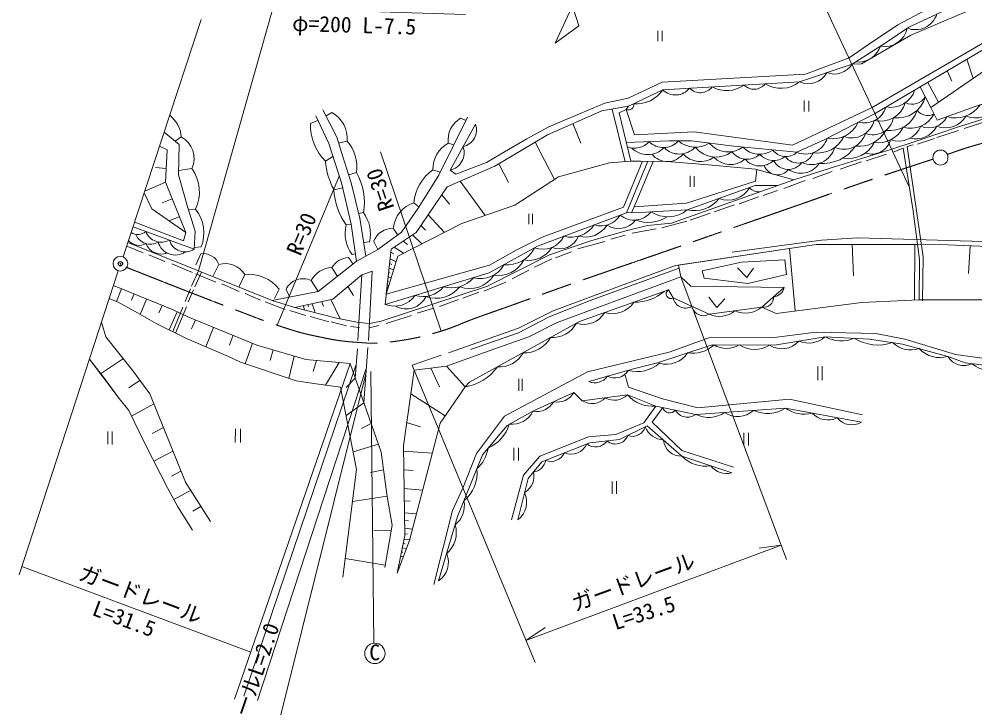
# Model space of a CAD drawing. Units: millimetres, scale not verified. Extents: x 40000 to 680000, y 20000 to 380000.
# Drawn here: x 360387 to 471078, y 239849 to 319540 of the extents above; entities that cross this region are included whole.
import ezdxf
from ezdxf.enums import TextEntityAlignment as Align

# ---------------------------------------------------------------- set-up
doc = ezdxf.new("R2010")
doc.units = ezdxf.units.MM
doc.header["$LTSCALE"] = 1000
doc.header["$PDMODE"] = 32
doc.header["$PDSIZE"] = 500
doc.linetypes.add('CHAIN', pattern=[18.5, 12, -1.5, 3.5, -1.5])
doc.layers.add('M-BMK', color=2, linetype='CHAIN', lineweight=13)
doc.layers.add('M-WORK', color=1, linetype='Continuous', lineweight=13)
doc.layers.add('M-OTRS', color=6, linetype='Continuous')
doc.styles.add('ＭＳ ゴシック', font='')
doc.styles.get('ＭＳ ゴシック').set_extended_font_data('MS Gothic')

msp = doc.modelspace()

# ---------------------------------------------------------------- linework, layer by layer
at = {"layer": 'M-BMK'}
for points, knots in [([(467885, 303882), (469708, 304534), (470248, 304703), (471792, 305134), (474018, 305755), (475295, 306028), (477585, 306340), (479226, 306563), (480169, 306576), (481822, 306483), (483955, 306362), (485123, 305987), (487203, 305499), (488913, 305097), (489812, 304659), (491488, 304134), (494285, 303257), (495851, 302761), (498661, 301928), (503398, 300523), (506082, 299839), (510815, 298422), (511647, 298173), (512098, 297987), (512930, 297738), (515512, 296962), (516974, 296583), (519564, 295833), (522259, 295052), (523754, 294562), (526460, 293818), (527366, 293568), (527911, 293550), (528793, 293222), (529405, 292994), (529703, 292758), (530316, 292532), (530964, 292293), (531362, 292275), (532030, 292103), (537492, 290699), (540534, 289848), (545981, 288390), (549322, 287496), (551185, 286967), (554528, 286080), (557550, 285278), (558504, 285030), (562272, 284056)], [0, 0, 0, 0, 1, 1, 1, 2, 2, 2, 3, 3, 3, 4, 4, 4, 5, 5, 5, 6, 6, 6, 7, 7, 7, 8, 8, 8, 9, 9, 9, 10, 10, 10, 11, 11, 11, 12, 12, 12, 13, 13, 13, 14, 14, 14, 15, 15, 15, 16, 16, 16, 16]), ([(372856, 290808), (376326, 289434), (377203, 289084), (379997, 287999), (382251, 287124), (383512, 286630), (385775, 285777), (387523, 285118), (388490, 284710), (390266, 284126), (391860, 283603), (392752, 283286), (394393, 282936), (396301, 282529), (397381, 282290), (399328, 282158), (400732, 282064), (401534, 281955), (402931, 282127), (405445, 282436), (406857, 282707), (409280, 283444), (410789, 283903), (411576, 284329), (413057, 284872), (414533, 285414), (415369, 285692), (416850, 286221), (419288, 287092), (420648, 287593), (423087, 288459), (425092, 289171), (426220, 289555), (428230, 290253), (431022, 291221), (432589, 291755), (435382, 292723), (440788, 294597), (443812, 295658), (449216, 297535), (453528, 299034), (455929, 299915), (460257, 301367), (462593, 302150), (463335, 302399), (466246, 303346)], [0, 0, 0, 0, 1, 1, 1, 2, 2, 2, 3, 3, 3, 4, 4, 4, 5, 5, 5, 6, 6, 6, 7, 7, 7, 8, 8, 8, 9, 9, 9, 10, 10, 10, 11, 11, 11, 12, 12, 12, 13, 13, 13, 14, 14, 14, 15, 15, 15, 15])]:
    msp.add_open_spline(points, degree=3, knots=knots, dxfattribs=at)
at = {"layer": 'M-OTRS'}
msp.add_point((372115, 291233), dxfattribs=at)
at = {"layer": 'M-WORK'}
for p, q in [((372440, 292023), (381484, 319509)), ((434358, 318199), (434348, 316972)), ((470141, 314890), (470870, 312668)), ((467881, 313558), (468401, 312355)), ((465622, 312227), (466875, 309923)), ((465979, 309308), (464760, 311719)), ((451299, 310117), (451307, 308861)), ((451843, 310103), (451836, 308847)), ((429065, 309131), (430576, 303040)), ((430690, 309065), (430978, 309453)), ((394128, 307466), (395000, 307828)), ((396607, 308727), (395930, 308348)), ((411510, 308064), (412143, 307821)), ((424528, 307457), (425450, 305207)), ((466680, 305837), (469167, 306662)), ((469843, 306875), (471987, 307566)), ((379171, 305918), (378441, 305421)), ((464416, 305075), (466394, 305731)), ((398375, 305434), (397390, 305201)), ((410092, 305186), (410731, 304986)), ((420168, 305321), (422391, 300996)), ((461710, 304204), (462782, 304627)), ((395874, 303102), (396735, 303640)), ((409280, 283444), (402243, 304202)), ((458504, 303156), (460842, 303913)), ((377418, 302248), (376191, 302386)), ((380402, 302250), (378856, 302011)), ((415944, 302813), (417062, 300626)), ((455490, 302169), (457945, 303034)), ((390266, 284126), (397461, 301366)), ((399472, 301780), (398554, 301514)), ((408315, 302117), (409165, 301841)), ((438102, 301409), (438102, 300139)), ((438574, 301388), (438574, 300132)), ((452311, 301106), (454559, 301924)), ((377331, 300670), (374948, 299646)), ((396858, 299774), (397842, 300021)), ((411468, 300800), (414368, 296835)), ((448963, 299944), (451436, 300861)), ((409327, 299203), (410229, 298148)), ((443789, 298173), (446003, 298963)), ((446554, 299141), (448201, 299704)), ((378105, 298748), (376935, 298302)), ((406114, 298276), (406690, 297820)), ((431600, 297810), (431320, 297134)), ((440896, 297228), (443245, 298039)), ((378941, 296673), (377736, 296205)), ((380832, 297542), (379999, 297518)), ((400253, 297148), (399698, 297041)), ((407765, 296906), (409652, 294869)), ((419413, 297003), (419413, 295825)), ((419844, 297003), (419844, 295832)), ((438117, 296261), (440431, 297073)), ((398257, 295743), (398828, 295803)), ((406919, 295663), (407442, 295123)), ((434830, 295380), (437708, 296163)), ((403720, 295354), (404243, 294563)), ((405928, 294565), (407028, 293540)), ((428912, 294096), (430577, 294533)), ((431395, 294773), (434160, 295288)), ((400960, 293780), (400280, 293703)), ((401449, 293830), (401943, 292889)), ((404871, 293855), (405374, 293464)), ((425075, 292946), (428207, 293807)), ((436767, 291076), (452678, 293478)), ((452678, 293478), (464438, 293468)), ((456854, 293474), (457017, 289844)), ((464121, 293469), (464075, 287050)), ((464438, 293468), (467890, 293406)), ((467890, 293406), (474437, 293144)), ((372854, 293279), (374761, 292481)), ((375427, 292280), (377268, 291508)), ((381485, 293184), (380671, 293125)), ((381451, 292399), (380848, 291108)), ((398956, 292304), (399343, 292386)), ((403435, 292566), (403767, 292379)), ((403814, 293144), (404885, 292454)), ((422507, 291923), (424376, 292629)), ((449622, 293016), (450267, 285778)), ((470537, 293300), (470320, 290098)), ((378072, 291211), (380464, 290217)), ((383525, 291151), (382869, 289828)), ((398535, 291944), (399072, 291204)), ((403294, 291261), (403548, 291152)), ((403353, 291809), (404039, 291477)), ((420088, 290851), (422070, 291789)), ((371875, 290414), (360387, 255251)), ((380348, 288628), (381148, 290422)), ((381502, 290280), (380729, 288575)), ((380844, 290069), (383162, 289106)), ((396612, 290804), (397243, 289775)), ((400067, 289955), (401321, 290368)), ((401279, 290354), (400855, 282363)), ((403181, 290216), (403355, 290158)), ((403235, 290713), (403751, 290519)), ((417471, 289504), (419411, 290513)), ((386540, 289997), (385874, 288590)), ((394228, 289280), (395008, 288028)), ((396734, 287146), (400067, 289955)), ((396734, 287146), (400067, 289955)), ((400067, 289955), (399727, 284425)), ((403073, 289221), (403163, 289200)), ((403127, 289718), (403480, 289619)), ((414221, 288062), (416758, 289088)), ((449272, 257035), (437022, 289713)), ((372244, 288331), (371647, 286878)), ((379608, 286861), (380232, 288353)), ((380602, 288215), (379967, 286818)), ((383878, 288898), (385888, 288030)), ((390508, 288304), (389979, 287204)), ((391299, 288261), (391749, 287384)), ((398447, 288590), (399132, 287553)), ((403020, 288724), (403201, 288689)), ((411775, 287265), (413625, 287946)), ((373699, 287740), (373396, 287015)), ((375155, 287148), (374404, 285378)), ((386565, 287787), (388353, 287025)), ((388893, 286813), (391210, 285935)), ((389707, 286981), (392338, 286162)), ((392338, 286162), (396734, 287146)), ((392338, 286162), (396734, 287146)), ((395414, 286851), (395624, 286338)), ((396494, 287092), (397569, 284851)), ((409070, 286305), (411282, 287088)), ((458001, 286750), (448045, 285499)), ((464617, 287077), (458001, 286750)), ((475824, 287067), (464617, 287077)), ((376935, 286424), (376554, 285542)), ((378705, 285674), (377784, 283576)), ((378176, 283383), (379333, 286215)), ((379766, 286268), (378503, 283222)), ((391728, 285819), (393538, 285237)), ((397158, 284932), (392338, 286162)), ((393313, 286380), (393455, 285877)), ((393824, 286495), (393901, 286245)), ((394334, 286609), (394692, 285561)), ((406489, 285523), (408372, 286104)), ((380797, 284742), (380345, 283690)), ((394077, 285142), (396246, 284517)), ((396532, 284507), (398320, 284052)), ((399727, 284425), (397158, 284932)), ((402891, 284306), (405843, 285258)), ((382918, 283876), (382004, 281625)), ((398754, 283967), (399791, 283851)), ((399727, 284425), (399633, 282367)), ((400913, 283819), (402045, 284084)), ((385167, 282956), (384734, 281822)), ((387416, 282037), (386567, 279662)), ((389816, 281268), (389457, 280059)), ((399570, 281399), (399313, 278006)), ((400760, 281530), (400323, 275127)), ((372457, 280254), (369829, 278490)), ((392234, 280550), (391643, 277967)), ((385346, 240866), (398724, 279687)), ((386397, 241191), (399434, 279597)), ((400595, 279115), (388013, 240708)), ((394820, 280037), (394425, 278772)), ((397459, 279800), (395876, 277191)), ((408073, 279158), (409070, 277011)), ((409895, 279372), (412032, 276978)), ((452897, 279364), (452890, 277763)), ((453384, 279372), (453391, 277756)), ((399313, 278006), (398249, 276913)), ((401461, 247319), (401102, 278763)), ((420136, 245093), (406131, 278929)), ((418247, 277914), (418258, 276549)), ((418660, 277924), (418660, 276528)), ((374392, 277750), (373080, 276864)), ((405739, 276180), (409732, 273638)), ((375992, 275046), (373399, 273618)), ((400323, 275127), (398253, 273681)), ((377096, 272300), (375795, 271596)), ((401159, 272743), (400023, 272191)), ((405267, 272861), (406874, 272385)), ((370669, 271813), (370669, 270352)), ((371155, 271813), (371162, 270338)), ((385435, 272116), (385424, 270539)), ((386017, 272137), (386017, 270550)), ((444327, 271668), (444326, 270230)), ((444856, 271668), (444867, 270197)), ((401994, 270360), (399072, 269468)), ((378201, 269554), (375995, 268384)), ((404895, 269536), (408239, 269319)), ((417695, 269947), (417698, 268474)), ((418225, 269956), (418225, 268460)), ((379133, 267238), (378026, 266660)), ((402595, 267378), (401098, 267072)), ((404928, 267376), (406006, 267299)), ((429067, 266060), (429067, 264621)), ((429575, 266071), (429575, 264611)), ((380252, 265019), (378312, 263966)), ((404961, 265216), (407116, 265049)), ((403002, 264350), (399002, 263733)), ((404983, 263821), (405678, 263764)), ((381449, 263164), (380500, 262600)), ((405005, 262427), (406394, 262307)), ((405018, 261526), (405467, 261486)), ((403475, 260362), (401452, 260404)), ((405032, 260625), (405930, 260543)), ((404956, 259345), (405597, 259277)), ((405042, 259980), (405363, 259950)), ((404755, 258365), (405235, 258303)), ((404855, 258855), (405096, 258827)), ((419087, 247627), (448654, 258685)), ((448654, 258685), (446098, 258328)), ((402794, 256373), (398164, 257119)), ((404454, 256895), (404533, 256882)), ((404554, 257385), (404872, 257336)), ((404655, 257875), (404814, 257853)), ((387216, 246292), (360700, 256211)), ((404353, 256406), (404511, 256377)), ((419087, 247627), (421292, 249138))]:
    msp.add_line(p, q, dxfattribs=at)
for points in [[(436134, 346307), (422473, 316750), (425214, 318771), (424000, 322556)], [(463504, 300073), (446564, 336271), (474132, 336843)], [(402783, 286535), (403473, 292915), (406378, 294867), (409972, 300152), (415472, 302533), (421566, 306152), (427867, 308929), (430978, 309453), (434930, 311373), (450769, 312278), (456848, 314325), (460815, 316833), (463418, 318626), (470433, 321880), (472877, 323070), (479933, 323014), (487266, 325490), (489361, 324466)], [(413239, 307390), (410315, 302069), (410978, 301597), (414506, 302943), (416601, 304192), (419183, 305705), (421659, 307038), (423281, 307733), (425285, 308586), (428212, 309806), (430935, 310399), (434857, 312261), (451461, 313178), (456503, 315056), (458625, 316540), (462164, 318873), (465354, 320587), (470464, 323111), (467925, 323619), (463354, 324333), (454530, 323619)], [(381148, 290422), (389766, 320754), (412076, 320076)], [(456848, 314325), (457928, 314350), (463657, 317667), (471286, 320936), (476259, 319973), (476263, 319244)], [(449957, 304951), (459190, 309310), (476263, 319244)], [(450448, 304133), (453697, 305604), (459463, 308594), (464760, 311719), (476787, 318806), (480477, 317116), (485643, 312474), (479644, 316354), (476930, 316831), (465979, 309308), (466717, 307855), (471121, 309450), (476311, 311212), (479977, 311855), (482715, 311926), (486024, 311046), (488881, 309450), (490428, 307332)], [(464760, 311719), (476787, 318806), (480477, 317116), (485643, 312474)], [(434855, 318199), (434855, 318030), (434855, 316982)], [(485643, 312474), (479644, 316354), (476930, 316831), (465979, 309308)], [(395567, 309063), (397185, 305873), (397757, 303993), (398852, 300588), (399828, 296494), (400539, 292105)], [(402912, 287730), (403473, 292915), (406378, 294867), (409972, 300152), (415472, 302533), (421566, 306152), (427867, 308929), (430978, 309453)], [(431237, 303089), (429864, 308705), (430690, 309065), (431663, 306134), (438578, 306499), (449957, 304951)], [(450104, 300950), (454313, 302290), (461328, 304459), (464153, 305369), (469168, 307073), (474734, 308818), (476236, 309019), (477913, 309062), (483706, 308538), (490428, 307332), (495657, 305665), (512477, 300702), (519690, 298712), (542056, 292123), (563670, 286345)], [(372994, 293705), (381148, 290422), (389707, 286981), (395008, 288028), (399436, 291488), (401943, 292889), (404689, 294889), (406594, 297666), (408990, 301491), (412334, 308204)], [(399475, 291510), (398828, 295803), (397709, 300588), (396257, 305135), (394757, 308349)], [(373583, 295495), (380662, 292934), (380757, 295008), (379943, 297706), (378847, 301531), (378911, 305022), (377196, 306477)], [(379680, 294839), (377331, 300670), (377537, 304431), (376658, 304841)], [(430706, 305260), (435669, 305453), (438264, 305453), (443142, 304828), (450448, 304133)], [(462770, 304623), (463903, 297600), (464665, 291720), (464617, 287077)], [(465022, 286958), (465090, 292021), (463241, 304789), (463940, 304990)], [(433195, 303098), (430740, 297117), (420408, 293272), (414837, 290177), (402783, 286535)], [(402912, 287730), (414848, 291070), (417959, 292800), (420958, 294324), (430370, 297784), (432592, 303109)], [(402912, 287730), (404234, 292125), (411651, 295881), (417783, 298034), (422845, 301288), (428750, 302907), (431241, 303089)], [(431237, 303089), (428750, 302907), (422845, 301288), (417783, 298034), (411651, 295881), (404234, 292125), (402912, 287730)], [(431237, 303089), (432390, 303112), (435458, 303056), (440636, 302661), (445686, 302167), (450104, 300950)], [(433832, 303086), (431600, 297810), (437694, 298254), (445672, 300783), (445837, 302126)], [(399727, 284425), (400948, 284337), (402324, 284599), (414632, 288654), (421806, 292272), (426710, 293923), (430821, 295082), (433154, 295653), (435947, 295939), (450104, 300950)], [(430740, 297117), (432264, 297163), (437773, 297459), (445642, 300272), (448194, 300274)], [(373770, 296064), (379423, 293902), (379680, 294839), (375765, 297590), (374885, 299454)], [(410130, 280929), (418208, 283801), (422256, 285785), (428255, 288023), (436413, 291023), (452678, 293478), (464438, 293468), (467890, 293406), (474437, 293144), (481198, 291716), (489269, 290049), (525050, 282196), (514861, 276768), (511165, 277316)], [(525104, 282581), (512714, 285523), (498549, 288586), (474670, 293739), (457541, 294219), (453306, 293963), (442977, 292574)], [(404153, 255426), (405584, 259230), (409155, 272800), (412032, 276978), (412556, 277518), (425300, 284549), (435585, 288225), (436142, 287279), (440313, 285396), (446408, 286210), (448979, 288475), (438165, 288644), (437022, 289713), (436767, 291076)], [(412681, 281301), (418214, 283256), (421695, 285054), (426393, 286927), (436830, 290743)], [(443603, 290745), (444650, 289655), (445433, 290713)], [(406131, 278929), (409895, 279372), (415799, 281491), (419418, 282777), (422703, 284443), (437022, 289713)], [(402747, 256103), (403581, 260983), (403009, 264292), (402319, 269434), (398724, 279687), (393590, 280147), (387924, 281830), (379925, 285099), (378243, 285893), (371317, 288708)], [(370828, 287210), (371846, 286797), (374084, 285559), (376243, 284337), (379779, 282591), (384625, 280486), (386033, 279840), (392466, 277693), (394772, 277333), (397613, 276968), (399470, 267421), (397893, 254982)], [(440255, 287351), (441175, 286192), (442112, 287192)], [(446408, 286210), (448045, 285499), (458001, 286750), (464617, 287077), (475824, 287067), (488957, 285560), (487996, 280720), (510725, 277867), (512558, 286858)], [(392338, 286162), (397158, 284932), (399727, 284425)], [(487897, 285681), (485960, 284214), (483823, 282309), (481770, 281092), (479770, 280172), (477940, 279749), (475909, 279791), (468835, 280749), (464640, 282016), (462974, 282492), (459625, 283174), (452689, 283301), (447833, 282698), (440278, 282682), (435675, 281000), (426216, 278746), (416582, 273588), (413345, 269287), (411785, 265276), (410591, 262697), (408419, 254117)], [(382568, 261429), (379650, 265952), (375532, 276189), (373607, 278823), (370417, 282791), (369932, 284466)], [(369932, 284466), (370417, 282791), (373607, 278823), (375532, 276189), (379650, 265952), (382568, 261429)], [(426371, 277603), (431534, 279073), (434337, 279758), (440638, 281853), (447875, 281822), (453747, 282774), (458874, 282520), (462714, 281933), (467936, 280520), (469968, 279774), (475919, 279028), (477998, 278997), (479792, 279393)], [(380469, 260412), (378787, 263121), (377596, 265239), (374954, 270430), (373087, 274258), (371976, 275651), (370167, 278111), (368537, 280198)], [(380469, 260412), (378787, 263121), (377596, 265239), (374954, 270430), (373087, 274258), (371976, 275651), (368537, 280198)], [(404153, 255426), (405045, 259783), (404885, 270174), (406131, 278929), (405908, 279485), (409257, 280659)], [(404153, 255426), (405045, 259783), (404885, 270174), (406131, 278929), (409895, 279372)], [(412322, 235244), (389420, 233959), (400554, 278508)], [(458053, 273752), (449593, 275578), (438995, 274577), (434918, 275606), (430981, 276956), (430571, 278355)], [(412032, 276978), (409155, 272800), (405584, 259230), (404153, 255426)], [(408970, 254530), (411172, 261985), (414060, 269143), (416909, 272540), (419893, 274169), (424633, 276349), (425606, 275365), (430844, 276084), (434113, 274774), (438762, 273793), (449126, 274539), (457950, 272889)], [(417425, 261620), (418819, 266760), (420692, 268971), (426311, 271198), (429501, 271468), (432739, 272833), (434113, 274774)], [(443134, 267696), (437135, 269616), (433722, 272901), (434943, 274599)], [(418139, 261612), (419334, 266384), (420939, 268309), (426490, 270524), (429933, 270884), (433128, 272471), (437135, 268976), (442928, 267029)]]:
    msp.add_lwpolyline(points, dxfattribs=at)
msp.add_lwpolyline([(439503, 290427), (444068, 291422), (449052, 291676), (449264, 289994), (444777, 288946), (439730, 289560)], close=True, dxfattribs=at)
for centre, radius in [((467095, 303523), 868), ((372115, 291233), 854), ((401588, 246151), 1181)]:
    msp.add_circle(centre, radius, dxfattribs=at)
for centre, radius, start, end in [((464178, 320946), 2624, 248.87578, 342.02643), ((460633, 319016), 2651, 259.42552, 348.74393), ((457583, 317276), 2706, 263.25741, 341.32837), ((451776, 314528), 2465, 245.89702, 331.33153), ((454792, 315619), 2428, 249.40879, 327.81976), ((448608, 315043), 3509, 238.53347, 308.00424), ((431924, 313327), 3585, 264.86536, 326.96893), ((436402, 312840), 2079, 224.89597, 321.64173), ((439278, 312767), 1742, 224.3169, 322.2208), ((442335, 314755), 3486, 241.17928, 305.35843), ((445505, 313035), 1609, 224.29201, 322.2457), ((461303, 312334), 3002, 260.14103, 340.92999), ((462105, 311455), 3356, 261.98668, 344.6859), ((463836, 311417), 1728, 242.48761, 330.57762), ((430922, 309707), 683, 250.13536, 4.15945), ((458243, 310196), 2674, 255.2844, 342.15577), ((460100, 310796), 3076, 257.26746, 342.76295), ((461173, 310008), 3372, 262.86425, 342.54237), ((465626, 309936), 1553, 217.21779, 298.03899), ((468816, 311561), 3452, 253.24056, 326.23962), ((471148, 310745), 2636, 245.72446, 332.18682), ((375647, 305633), 3536, 4.62675, 51.81102), ((394936, 305709), 3450, 355.36423, 61.03565), ((412929, 305576), 2863, 119.70059, 187.84535), ((456819, 308488), 2693, 249.96027, 345.105), ((459279, 308548), 2395, 248.77999, 349.96997), ((463636, 309979), 3066, 253.58927, 332.53727), ((465755, 309246), 2291, 246.03955, 334.3649), ((467675, 309707), 2752, 248.56514, 330.26148), ((399939, 307259), 5814, 177.95769, 225.64513), ((411380, 306717), 1977, 282.51234, 19.89086), ((454609, 308925), 3235, 258.82663, 336.0008), ((457704, 308287), 3456, 262.60582, 331.95345), ((459915, 308406), 3165, 260.81845, 334.38393), ((462216, 308252), 2830, 251.48416, 337.13478), ((464250, 308407), 2729, 255.50605, 332.46943), ((377785, 303412), 2863, 336.04531, 61.05582), ((451458, 306595), 2661, 247.69899, 341.52252), ((452863, 307408), 3362, 261.14516, 334.43973), ((455905, 307116), 2631, 246.5457, 342.30203), ((459122, 306215), 2289, 251.32462, 343.6009), ((394951, 302414), 4565, 352.02345, 41.41985), ((411702, 302204), 3389, 118.36794, 181.46374), ((409856, 304091), 2073, 282.79582, 19.60738), ((431640, 306931), 2320, 249.52907, 317.47597), ((433183, 306491), 2629, 224.98909, 316.17411), ((434995, 306967), 2297, 224.27543, 318.77351), ((436851, 306414), 2485, 224.5504, 317.06053), ((438700, 307759), 3038, 229.39773, 302.23329), ((441071, 306648), 3078, 218.74544, 307.41538), ((442521, 307062), 2889, 220.39053, 306.0467), ((446127, 306477), 2588, 222.58899, 306.53231), ((452176, 305514), 2802, 246.30268, 343.15268), ((453466, 307388), 4559, 264.66575, 326.31922), ((456432, 306704), 3301, 258.79881, 334.46594), ((435469, 305330), 2274, 218.58418, 323.20525), ((439279, 305697), 2636, 220.99387, 306.47968), ((442772, 305311), 2591, 221.98066, 310.22147), ((444692, 305493), 2174, 216.38935, 312.47882), ((446182, 304875), 2322, 221.60509, 312.91649), ((447779, 305363), 2189, 222.30576, 307.61841), ((449174, 305488), 1860, 215.89047, 313.23083), ((450602, 304765), 1872, 217.38867, 338.72529), ((376596, 299529), 4679, 334.87981, 35.56517), ((404296, 303783), 8449, 184.62307, 208.32361), ((448203, 303152), 1625, 199.68599, 321.83612), ((449477, 304093), 1945, 208.19693, 323.94429), ((450916, 304249), 2545, 235.64836, 326.62054), ((393553, 298401), 6816, 349.40937, 29.72077), ((411221, 297901), 5121, 124.5811, 175.79324), ((442462, 301499), 2902, 249.76901, 329.57117), ((446013, 300996), 1426, 222.66549, 280.39892), ((404082, 300029), 7232, 181.96853, 216.34863), ((407110, 295019), 3407, 107.01079, 174.35519), ((438556, 301083), 3707, 257.81882, 321.52136), ((377311, 294787), 4471, 338.99327, 38.04936), ((397040, 294715), 4030, 346.02345, 37.14338), ((427760, 298273), 2665, 253.19833, 327.62413), ((431596, 298814), 2527, 231.15441, 321.27311), ((433232, 300111), 4086, 249.12489, 302.77188), ((435510, 300335), 3660, 237.94295, 308.21353), ((402216, 294757), 4080, 166.00942, 216.94927), ((424294, 297574), 3271, 255.31136, 325.5111), ((425980, 297263), 2947, 254.29931, 328.15084), ((429825, 297715), 2414, 236.24775, 323.92504), ((374135, 296068), 1451, 238.02067, 310.08089), ((375578, 295331), 1828, 202.29243, 300.18501), ((376851, 295619), 1901, 200.36627, 299.85457), ((403696, 292935), 2419, 89.4279, 158.28011), ((374279, 294957), 1599, 220.53795, 300.01064), ((376871, 294282), 1928, 201.59145, 290.14719), ((378475, 294296), 2051, 195.39237, 304.30846), ((379598, 294469), 1868, 195.49492, 304.72592), ((421030, 295632), 2723, 249.32076, 333.33587), ((422967, 295342), 2398, 248.15558, 337.53109), ((381692, 290453), 1961, 20.84349, 97.05719), ((416891, 294650), 3542, 264.3472, 333.76201), ((419434, 294694), 3077, 258.51694, 329.14546), ((384255, 288542), 2709, 32.48774, 105.65294), ((398655, 289551), 2396, 92.85047, 148.47775), ((413835, 292589), 3078, 254.40622, 331.5874), ((415935, 293078), 3207, 259.84683, 334.14518), ((386953, 285470), 4546, 38.57113, 95.21622), ((396728, 287995), 2811, 92.36187, 152.79962), ((393259, 287345), 2164, 63.40876, 154.96531), ((410458, 291772), 3333, 253.7256, 319.90035), ((412576, 291662), 3292, 249.42612, 328.07741), ((407172, 290424), 2994, 251.84209, 321.78386), ((408693, 290689), 3446, 250.0134, 322.26975), ((431760, 291833), 5035, 268.16416, 311.18082), ((435870, 287756), 549, 121.30402, 299.67682), ((447671, 288760), 1339, 275.05606, 347.682), ((403859, 289214), 2888, 248.11674, 325.50921), ((405221, 288567), 2552, 241.25524, 334.03225), ((429109, 288421), 2971, 252.40721, 326.93777), ((437555, 287546), 1438, 190.68703, 300.71253), ((446581, 287405), 1208, 261.72622, 1.01185), ((425792, 287041), 2821, 252.46662, 329.02266), ((439649, 286623), 1395, 192.98916, 298.41039), ((441484, 287963), 2822, 245.47892, 309.74946), ((444506, 288558), 3021, 246.22855, 308.99983), ((422071, 285989), 3306, 267.46196, 330.30743), ((418900, 284413), 3483, 267.49996, 330.26943), ((448734, 284048), 2646, 237.19592, 318.07507), ((451811, 284935), 2877, 247.34106, 311.08099), ((455608, 286299), 3986, 242.16939, 292.15888), ((459863, 287089), 5259, 238.45725, 288.77264), ((438377, 284508), 3639, 261.0362, 313.13735), ((442336, 284270), 2830, 238.68112, 300.81629), ((445556, 284588), 3269, 237.22562, 302.27179), ((463672, 284304), 3049, 226.0152, 288.48347), ((466993, 283575), 3197, 222.56689, 287.15877), ((415990, 282417), 3132, 266.02448, 331.74491), ((435338, 282607), 2997, 254.73683, 325.58957), ((469806, 281605), 2162, 210.12068, 296.65042), ((411185, 282527), 5613, 278.67615, 324.81383), ((431964, 282740), 3978, 254.85447, 310.52385), ((472841, 282006), 3116, 228.46692, 297.24544), ((427074, 279234), 1776, 246.67437, 325.12336), ((429369, 279817), 1806, 242.34928, 329.44844), ((422752, 277366), 2138, 257.79205, 331.59592), ((426718, 277221), 2163, 239.07924, 316.56472), ((429346, 277516), 2072, 239.34268, 316.30128), ((433687, 278445), 3695, 219.69938, 276.62322), ((420310, 276432), 2301, 259.54675, 329.84122), ((435733, 274778), 810, 192.76819, 323.41068), ((447049, 277616), 3712, 244.21642, 304.01716), ((451285, 277486), 3653, 233.76166, 285.04881), ((417436, 275416), 2755, 264.1917, 333.08614), ((437797, 275108), 1630, 209.89545, 306.28342), ((440223, 276794), 3338, 244.03942, 304.19416), ((443619, 276204), 2650, 234.98205, 313.25154), ((454040, 275629), 2461, 222.7755, 296.03497), ((456826, 274756), 2168, 218.10632, 300.70415), ((412862, 274006), 4497, 294.0619, 342.77829), ((431399, 272847), 1587, 250.60685, 342.2193), ((435199, 273296), 2472, 202.17851, 265.5663), ((429456, 271887), 1514, 229.74114, 339.2279), ((424293, 271231), 2034, 248.05451, 335.44786), ((427142, 271696), 1647, 232.69475, 324.16899), ((437054, 271030), 2056, 185.56687, 272.2329), ((410655, 270536), 4090, 312.12362, 351.04912), ((422014, 270048), 1674, 248.36307, 335.13929), ((419664, 268883), 1777, 279.48422, 347.2959), ((439926, 271687), 3891, 224.16031, 278.68747), ((409250, 267026), 4176, 309.48809, 6.55906), ((417869, 266642), 2144, 299.74501, 13.16638), ((442321, 269286), 2315, 218.65366, 284.19413), ((416578, 263686), 2596, 306.94658, 24.92115), ((409046, 263268), 2909, 309.19806, 10.60908), ((407883, 260100), 3138, 310.14544, 16.94345), ((407435, 256707), 2664, 305.18226, 21.90664)]:
    msp.add_arc(centre, radius, start, end, dxfattribs=at)

# ---------------------------------------------------------------- texts
at = {"layer": 'M-WORK', "style": 'ＭＳ ゴシック'}
for s, rotation, p in [('φ=200 L-7.5', 358.258, (391971, 317627)), ('R=30', 108.725, (404375, 297913)), ('R=30', 67.347, (393479, 291825)), ('ガードレール', 20.205, (424976, 250469)), ('ガードレール', 339.546, (366931, 254230)), ('L=33.5', 17.884, (429622, 248307)), ('L=31.5', 339.51, (368530, 250108)), ('ガードレールL=2.0', 70.955, (384164, 229015))]:
    msp.add_text(s, height=1833, rotation=rotation, dxfattribs=at).set_placement(p, align=Align.BOTTOM_LEFT)
msp.add_text('C', height=1833, dxfattribs=at).set_placement((400939, 244804), align=Align.BOTTOM_LEFT)

doc.saveas('drawing.dxf')
